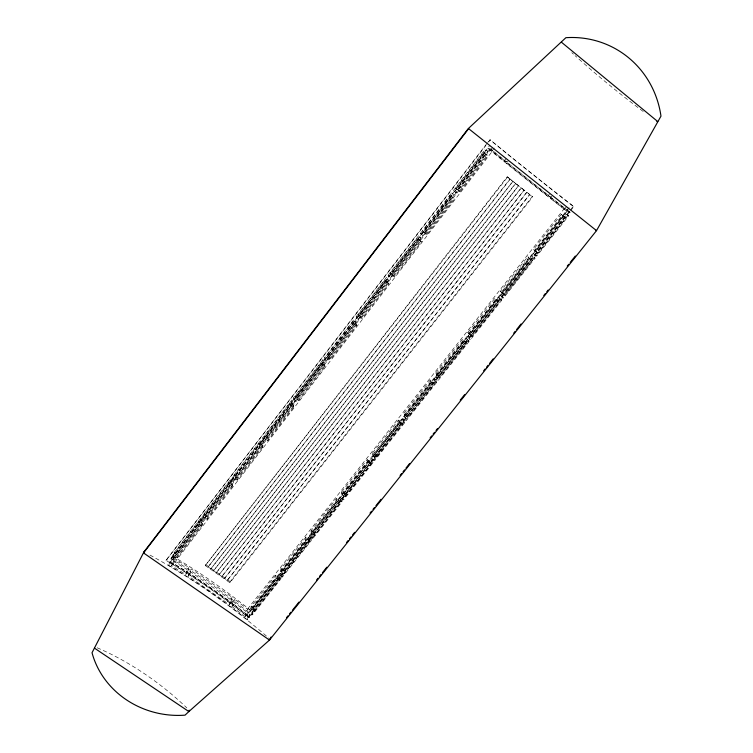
<?xml version="1.0" encoding="UTF-8"?>
<svg xmlns="http://www.w3.org/2000/svg" width="753" height="753" viewBox="0 0 753 753"><rect width="100%" height="100%" fill="white"/><g stroke="black" fill="none" stroke-linecap="round" stroke-linejoin="round"><path stroke-width="0.56" stroke-dasharray="3.77 2.82" d="M324.628 360.103L324.637 357.553L354.531 318.801L355.755 319.724L356.075 321.898L325.87 361.026L324.628 360.103L354.832 320.966L354.531 318.801M324.835 366.796L324.844 365.403L321.154 362.664L295.28 396.21L295.11 397.763L298.819 400.474L324.835 366.796L321.126 364.038L321.154 362.664M263.39 441.973L264.011 438.623L293.133 400.878L292.804 403.862L263.39 441.973L262.148 441.079L262.788 437.738L291.91 399.984L294.423 401.763L324.232 363.153L324.242 360.565L323.018 359.661L293.51 397.904L293.19 400.86L322.99 362.231L323.018 359.661M314.613 535.402L314.669 533.162L339.989 501.197L336.403 498.608L311.093 530.611L311.017 532.832L314.613 535.402L340.074 503.277L339.989 501.197M312.777 538.696L312.909 534.442L341.777 497.997L340.582 497.131L311.714 533.595L311.573 537.84L312.777 538.696L341.937 501.893L341.777 497.997M313.417 534.545L313.483 532.315L338.794 500.34L338.869 502.411M281.208 576.177L282.403 577.024L311.196 540.692L311.337 536.428L310.142 535.581L281.641 571.583L280.841 578.991L252.415 614.862L251.22 614.034L251.944 609.092L280.088 573.541L281.283 574.379L253.13 609.921L251.944 609.092M310.142 535.581L309.991 539.835L311.196 540.692M309.427 541.962L309.511 539.685L305.925 537.134L280.925 568.731L280.69 571.141L284.295 573.673L309.427 541.962L305.822 539.393L305.925 537.134M308.222 541.106L308.316 538.837L283.316 570.407L283.09 572.835M284.295 573.673L284.512 571.254L309.511 539.685M282.403 577.024L282.827 572.421L311.337 536.428M298.819 400.474L298.96 398.911L324.844 365.403M280.088 573.541L279.636 578.153L280.841 578.991M279.165 580.149L279.41 577.692L275.824 575.179L251.144 606.372L250.758 608.97L254.345 611.464L279.165 580.149L275.57 577.626L275.824 575.179M277.961 579.311L278.215 576.854L253.526 608.029L252.415 614.862M293.51 407.354L293.679 405.754L289.999 403.053L264.454 436.166L264.124 437.926L267.823 440.599L293.51 407.354L289.801 404.643L289.999 403.053M294.423 401.763L294.743 398.808L324.242 360.565M262.148 441.079L291.571 402.959L291.91 399.984M254.345 611.464L254.721 608.857L279.41 577.692M249.234 617.676L250.373 610.146L242.795 604.16A318.001 142.449 39.2 0 0 180.588 560.957L172.795 556.269L170.46 563.046L168.7 565.334L176.626 570.059A324.289 149.056 39.4 0 1 239.783 613.808L247.464 619.907L249.234 617.676L241.544 611.577A324.449 148.2 39.4 0 0 178.386 567.79L170.46 563.046M486.927 143.447L165.989 560.42A317.568 144.463 39.3 0 1 238.805 609.883L248.358 617.46L248.537 616.302L569.588 210.953M247.464 619.907L248.622 612.377L568.383 208.402M246.871 615.775L248.001 608.499L563.978 208.986L567.715 210.501L570.153 212.45L249.271 617.441L246.871 615.775L567.715 210.501M245.28 616.848L246.109 611.671L247.85 609.459L234.541 599.134L232.799 601.346L231.839 606.41L245.28 616.848L247.05 614.617L233.599 604.179L234.541 599.134M267.823 440.599L268.134 438.83L293.679 405.754M262.581 447.376L262.919 445.578L259.248 442.924L234.032 475.604L233.543 477.562L237.233 480.198L262.581 447.376L258.891 444.712L259.248 442.924M261.79 444.044L262.43 440.674L261.206 439.79L232.461 477.063L231.519 480.781L232.752 481.656L261.79 444.044L260.547 443.15L261.206 439.79M231.19 602.344L232.15 597.317L191.394 569.004L189.652 571.235L188.241 576.026L229.43 604.584L231.19 602.344L189.991 573.767L191.394 569.004M229.43 604.584L230.409 599.529L232.15 597.317M229.947 582.747L230.164 581.664L532.183 196.627L532.691 196.834L229.947 582.747L205.268 565.55L507.211 176.786L532.691 196.834M227.34 580.309L529.679 194.538L227.34 580.309L224.61 578.408L526.667 192.241L532.183 196.627M221.89 576.516L524.154 190.151L221.89 576.516L219.161 574.614L521.151 187.855L526.667 192.241M216.346 572.647L518.525 185.68L216.346 572.647L213.607 570.746L515.523 183.393L521.151 187.855M237.233 480.198L237.703 478.23L262.919 445.578M232.056 486.899L232.555 484.894L228.884 482.278L203.997 514.544L203.348 516.699L207.037 519.288L232.056 486.899L228.366 484.264L228.884 482.278M210.878 568.844L512.981 181.275L210.878 568.844L208.139 566.934L509.979 178.988L515.523 183.393M232.752 481.656L233.684 477.929L262.43 440.674M231.171 483.699L232.122 479.953L230.898 479.087L202.519 515.88L201.277 519.965L202.51 520.841L231.171 483.699L229.938 482.824L230.898 479.087M207.037 519.288L207.659 517.123L232.555 484.894M187.516 572.205L188.937 567.451L174.931 558.811L173.19 561.06L171.599 565.767L185.765 574.464L187.516 572.205L173.35 563.489L171.599 565.767M201.926 525.905L202.585 523.702L198.914 521.132L174.348 552.984L173.538 555.328L177.219 557.888L201.926 525.905L198.246 523.316L198.914 521.132M202.51 520.841L203.743 516.737L232.122 479.953M200.947 522.855L202.199 518.742L200.976 517.885L172.955 554.208L171.42 558.66L172.653 559.517L200.947 522.855L199.714 521.989L200.976 517.885M185.765 574.464L187.205 569.692L188.937 567.451M177.219 557.888L178 555.535L202.585 523.702M172.992 564.562L175.214 557.954L490.118 150.139L492.726 150.741L172.992 564.562L170.526 562.858L490.222 148.746L492.726 150.741M172.653 559.517L174.169 555.055L202.199 518.742M168.7 565.334L171.053 558.519L489.629 145.611M487.643 142.515L490.241 139.823A347.331 28.529 37.8 0 0 563.564 198.566L573.842 206.576L570.925 210.266M165.989 560.42L485.939 145.404M488.81 141.686L490.241 139.823M356.169 316.665L386.458 277.405L387.691 278.346L388.341 280.088L357.741 319.743L356.498 318.811L356.169 316.665L357.402 317.597L357.741 319.743M388.124 275.24L418.819 235.454L420.042 236.404L421.049 237.722L390.026 277.913L388.124 275.24L390.026 277.913M420.503 233.261L451.602 192.937L454.2 194.782L422.762 235.51L420.503 233.261L422.762 235.51M453.315 190.716L484.838 149.856L486.551 150.261L487.803 151.249L455.932 192.542L453.315 190.716L455.932 192.542M326.501 355.736L352.715 321.747L356.414 324.524L356.583 325.701L330.219 359.83L326.501 357.073L326.501 355.736L330.191 358.475L330.219 359.83M358.136 314.726L384.698 280.285L388.397 283.109L388.746 284.05L362.033 318.641L358.315 315.846L358.136 314.726L361.826 317.502L362.033 318.641M390.195 273.16L417.115 238.268L420.814 241.129L421.351 241.854L394.271 276.906L390.195 273.16L394.271 276.906M449.955 195.686L454.388 199.084L426.951 234.607L422.678 231.049L449.955 195.686L450.661 196.157M455.603 188.372L483.247 152.52L484.141 152.755L487.878 155.73L460.064 191.733L455.603 188.372L460.064 191.733M325.87 361.026L325.87 358.466L355.755 319.724M357.402 317.597L387.691 278.346M389.357 276.182L420.042 236.404M421.736 234.221L452.835 193.907L454.2 194.782M454.548 191.686L486.071 150.835L487.803 151.249M171.42 558.66L199.714 521.989M201.277 519.965L229.938 482.824M231.519 480.781L260.547 443.15M356.498 318.811L387.098 279.147L386.458 277.405M388.783 276.963L419.807 236.762L418.819 235.454M421.511 234.55L452.948 193.803M454.68 191.563L486.551 150.261M492.434 147.644L490.457 150.214L504.03 161.236L506.025 161.782L508.03 159.194M330.191 358.475L356.414 324.524M361.826 317.502L388.397 283.109M393.894 275.993L420.814 241.129M426.951 234.607L426.386 233.919L453.673 198.594L454.388 199.084M459.311 191.29L486.965 155.476L487.878 155.73M494.307 148.049L492.302 150.647L506.025 161.782M171.053 558.519L178.856 563.197L180.588 560.957M504.03 161.236L506.007 158.676M506.43 163.166L508.444 163.74L550.264 197.06L547.798 196.128L506.43 163.166L508.407 160.615M188.241 576.026L189.991 573.767M205.268 565.55L507.654 176.946M208.139 566.934L510.214 179.073M213.607 570.746L515.758 183.478M219.161 574.614L521.387 187.949M224.61 578.408L526.921 192.344M547.798 196.128L549.784 193.606M566.463 206.67L564.477 209.183L558.83 204.788L550.321 198.105L552.297 195.582M231.839 606.41L233.599 604.179M341.636 492.001L367.276 459.594L370.871 462.22L371.116 464.102L345.335 496.641L341.721 494.034L341.636 492.001L345.222 494.599L345.335 496.641M372.575 452.892L398.544 420.061L402.149 422.734L402.563 424.41L376.444 457.372L372.829 454.727L372.575 452.892L376.171 455.527L376.444 457.372M403.919 413.275L430.227 380.02L433.832 382.731L434.425 384.209L407.957 417.604L404.342 414.912L403.919 413.275L407.514 415.957L407.957 417.604M435.667 373.149L462.323 339.452L465.928 342.21L466.7 343.472L439.893 377.3L436.269 374.57L435.667 373.149L439.272 375.86L439.893 377.3M467.829 332.497L494.834 298.357L498.448 301.153L499.408 302.188L472.244 336.478L467.829 332.497L472.244 336.478M501.385 292.286L500.416 291.298L527.787 256.707L528.907 257.517L501.385 292.286L505.018 295.11L532.55 260.369L527.787 256.707M566.134 217.975L564.797 217.391L537.058 252.406L533.444 249.563L561.173 214.501L562.491 215.076L566.134 217.975L538.235 253.187L535.854 251.455L563.592 216.431L564.919 217.015M250.758 608.97L275.57 577.626M280.69 571.141L305.822 539.393M311.017 532.832L336.459 500.679L336.403 498.608M341.721 494.034L367.502 461.457L367.276 459.594M372.829 454.727L398.939 421.727L398.544 420.061M404.342 414.912L430.801 381.479L430.227 380.02M436.269 374.57L463.067 340.704L462.323 339.452M468.611 333.701L495.775 299.383L494.834 298.357M533.444 249.563L534.602 250.325L562.491 215.076M569.127 207.715L567.122 210.256L552.806 199.056L550.321 198.105M342.173 495.126L371.408 458.191L372.603 459.066L373.083 462.606L343.547 499.87L342.342 499.004L342.173 495.126L343.359 495.982L343.547 499.87M373.017 456.158L402.629 418.753L403.824 419.637L404.634 422.791L374.712 460.554L373.497 459.669L373.017 456.158L374.213 457.033L374.712 460.554M404.257 416.691L434.255 378.797L435.46 379.7L436.589 382.458L406.272 420.711L405.067 419.816L404.257 416.691L405.453 417.586L406.272 420.711M435.912 376.716L466.295 338.323L467.5 339.236L468.978 341.598L438.265 380.359L437.051 379.446L435.912 376.716L437.107 377.611L438.265 380.359M467.971 336.214L498.759 297.313L499.964 298.244L501.79 300.193L470.663 339.462L467.971 336.214L470.663 339.462M500.463 295.176L531.656 255.766L535.044 258.232L503.503 298.028L500.463 295.176L503.503 298.028M533.378 253.592L564.985 213.654L567.527 214.737L568.75 215.706L536.776 256.039L533.378 253.592L534.574 254.542L566.19 214.614L568.75 215.706M343.359 495.982L372.603 459.066M374.213 457.033L403.824 419.637M405.453 417.586L435.46 379.7M437.107 377.611L467.5 339.236M469.175 337.128L499.964 298.244M501.658 296.108L532.86 256.707L535.044 258.232M570.313 210.031L573.231 206.35L573.842 206.576M345.222 494.599L370.871 462.22M376.171 455.527L402.149 422.734M407.514 415.957L433.832 382.731M439.272 375.86L465.928 342.21M471.434 335.254L498.448 301.153M505.018 295.11L504.03 294.103L531.402 259.55M248.358 617.46L570.19 211.188M487.652 148.181L490.297 148.765L497.893 154.958A354.644 26.732 37.8 0 0 562.011 206.049L570.275 212.497L566.397 210.906L558.255 204.562A346.917 25.593 37.8 0 1 495.135 154.271L487.652 148.181L490.118 150.139M173.19 561.06L187.205 569.692M189.652 571.235L230.409 599.529M172.955 554.208L174.169 555.055M172.795 556.269L175.214 557.954M248.001 608.499L250.373 610.146M205.541 564.505L208.28 566.407M211.009 568.317L213.739 570.219M216.469 572.12L219.283 574.078M222.013 575.979L224.733 577.871M227.453 579.763L230.164 581.664M174.348 552.984L178 555.535M251.144 606.372L254.721 608.857M203.997 514.544L207.659 517.123M280.925 568.731L284.512 571.254M202.519 515.88L203.743 516.737M281.641 571.583L282.827 572.421M234.032 475.604L237.703 478.23M311.093 530.611L314.669 533.162M232.461 477.063L233.684 477.929M311.714 533.595L312.909 534.442M532.55 260.369L530.197 258.599L502.825 293.171L503.813 294.169M341.937 501.893L340.733 501.027L340.582 497.131M336.459 500.679L340.074 503.277M264.454 436.166L268.134 438.83M262.788 437.738L264.011 438.623M291.571 402.959L292.804 403.862M373.083 462.606L371.878 461.721L371.408 458.191M367.502 461.457L371.116 464.102M295.28 396.21L298.96 398.911M293.51 397.904L294.743 398.808M324.637 357.553L325.87 358.466M322.99 362.231L324.232 363.153M404.634 422.791L403.42 421.896L402.629 418.753M398.939 421.727L402.563 424.41M354.832 320.966L356.075 321.898M436.589 382.458L435.385 381.555L434.255 378.797M356.583 325.701L352.865 322.905L352.715 321.747M430.801 381.479L434.425 384.209M387.098 279.147L388.341 280.088M468.978 341.598L466.295 338.323M388.746 284.05L384.698 280.285M463.067 340.704L466.7 343.472M232.799 601.346L246.109 611.671M419.807 236.762L421.049 237.722M501.79 300.193L498.759 297.313M421.351 241.854L417.115 238.268M495.775 299.383L499.408 302.188M422.678 231.049L426.386 233.919M500.416 291.298L504.03 294.103M573.231 206.35L562.943 198.321A346.164 28.341 37.8 0 1 489.798 139.729M451.602 192.937L452.835 193.907M531.656 255.766L532.86 256.707M534.602 250.325L538.235 253.187M535.562 255.088L536.776 256.039M483.247 152.52L486.965 155.476M561.173 214.501L564.797 217.391M507.211 176.786L509.979 178.988M248.622 612.377L241.054 606.363A317.841 143.277 39.2 0 0 178.856 563.197M248.537 616.302L238.974 608.716A316.589 143.588 39.3 0 0 166.328 559.347M563.978 208.986L566.388 210.906M484.838 149.856L486.071 150.835M564.985 213.654L566.19 214.614M498.194 301.256L497.244 300.221L470.239 334.332L471.03 335.556M465.495 342.549L464.723 341.288L438.067 374.956L438.679 376.396M433.21 383.296L432.627 381.827L406.319 415.063L406.752 416.701M401.358 423.515L400.944 421.84L374.975 454.652L375.239 456.497M369.911 463.217L369.676 461.344L344.027 493.733L344.13 495.775M97.146 647.778A162.149 81.22 38.8 0 1 186.866 707.942M643.222 111.5A181.049 32.624 37.8 0 1 582.577 62.33M581.73 61.586A181.049 32.624 37.8 0 1 575.057 55.618M573.419 54.131A181.049 32.624 37.8 0 1 571.791 52.644M149.922 555.065A324.063 149.038 39.4 0 1 269.621 638.826M322.378 363.577L322.369 364.96L296.343 398.666L296.503 397.113L322.378 363.577M291.223 403.956L291.034 405.547L265.357 438.811L265.687 437.051L291.223 403.956M260.472 443.809L260.124 445.607L234.776 478.447L235.256 476.48L260.472 443.809M230.107 483.153L229.599 485.139L204.581 517.565L205.221 515.41L230.107 483.153M200.138 521.989L199.47 524.173L174.771 556.185L175.562 553.832L200.138 521.989M353.948 322.67L327.734 356.649L327.743 357.995L354.108 323.837L353.948 322.67M385.931 281.227L359.369 315.648L359.558 316.778L386.27 282.168L385.931 281.227M418.348 239.219L391.428 274.111L391.795 275.005L418.866 239.934L418.348 239.219M451.198 196.655L423.911 232.009L424.466 232.677L451.904 197.126L451.198 196.655M484.49 153.508L456.836 189.342L457.579 189.775L485.393 153.744L484.49 153.508"/><path stroke-width="1.13" d="M189.172 710.173L188.862 711.566L185.031 715.152A87.084 80.627 7.4 0 1 92.026 652.738L143.974 551.883L468.272 128.612L565.898 37.688A96.779 92.525 -62.4 0 1 660.974 116.15L596.517 230.634L269.489 640.069L188.862 711.566L94.549 648.182M271.089 636.991L269.489 640.069L143.541 552.937L143.974 551.883M143.541 552.937L468.639 128.659L596.517 230.634L595.839 230.333M286.479 617.714L287.947 615.879M289.416 614.043L290.874 612.208M292.343 610.372L298.941 602.108M316.533 580.083L318.001 578.248M319.47 576.412L320.938 574.577M322.397 572.741L326.802 567.225M346.596 542.442L348.055 540.607M349.524 538.771L350.992 536.936M352.46 535.101L354.654 532.343M370.052 513.066L371.521 511.231M372.98 509.395L374.448 507.56M375.916 505.724L381.046 499.295M400.107 475.435L401.575 473.599M403.043 471.764L404.502 469.928M405.971 468.093L409.641 463.5M430.161 437.794L431.629 435.959M433.097 434.123L434.566 432.288M436.025 430.452L437.493 428.617M460.224 400.163L464.62 394.647M483.68 370.787L485.148 368.951M486.607 367.116L488.076 365.28M489.544 363.445L493.206 358.852M513.734 333.146L515.203 331.311M516.671 329.475L521.067 323.969M543.788 295.515L545.257 293.679M546.725 291.835L548.193 289.999M567.254 266.138L568.713 264.303M570.181 262.468L575.311 256.039M656.898 121.534L657.745 121.562L561.371 42.159"/></g></svg>
